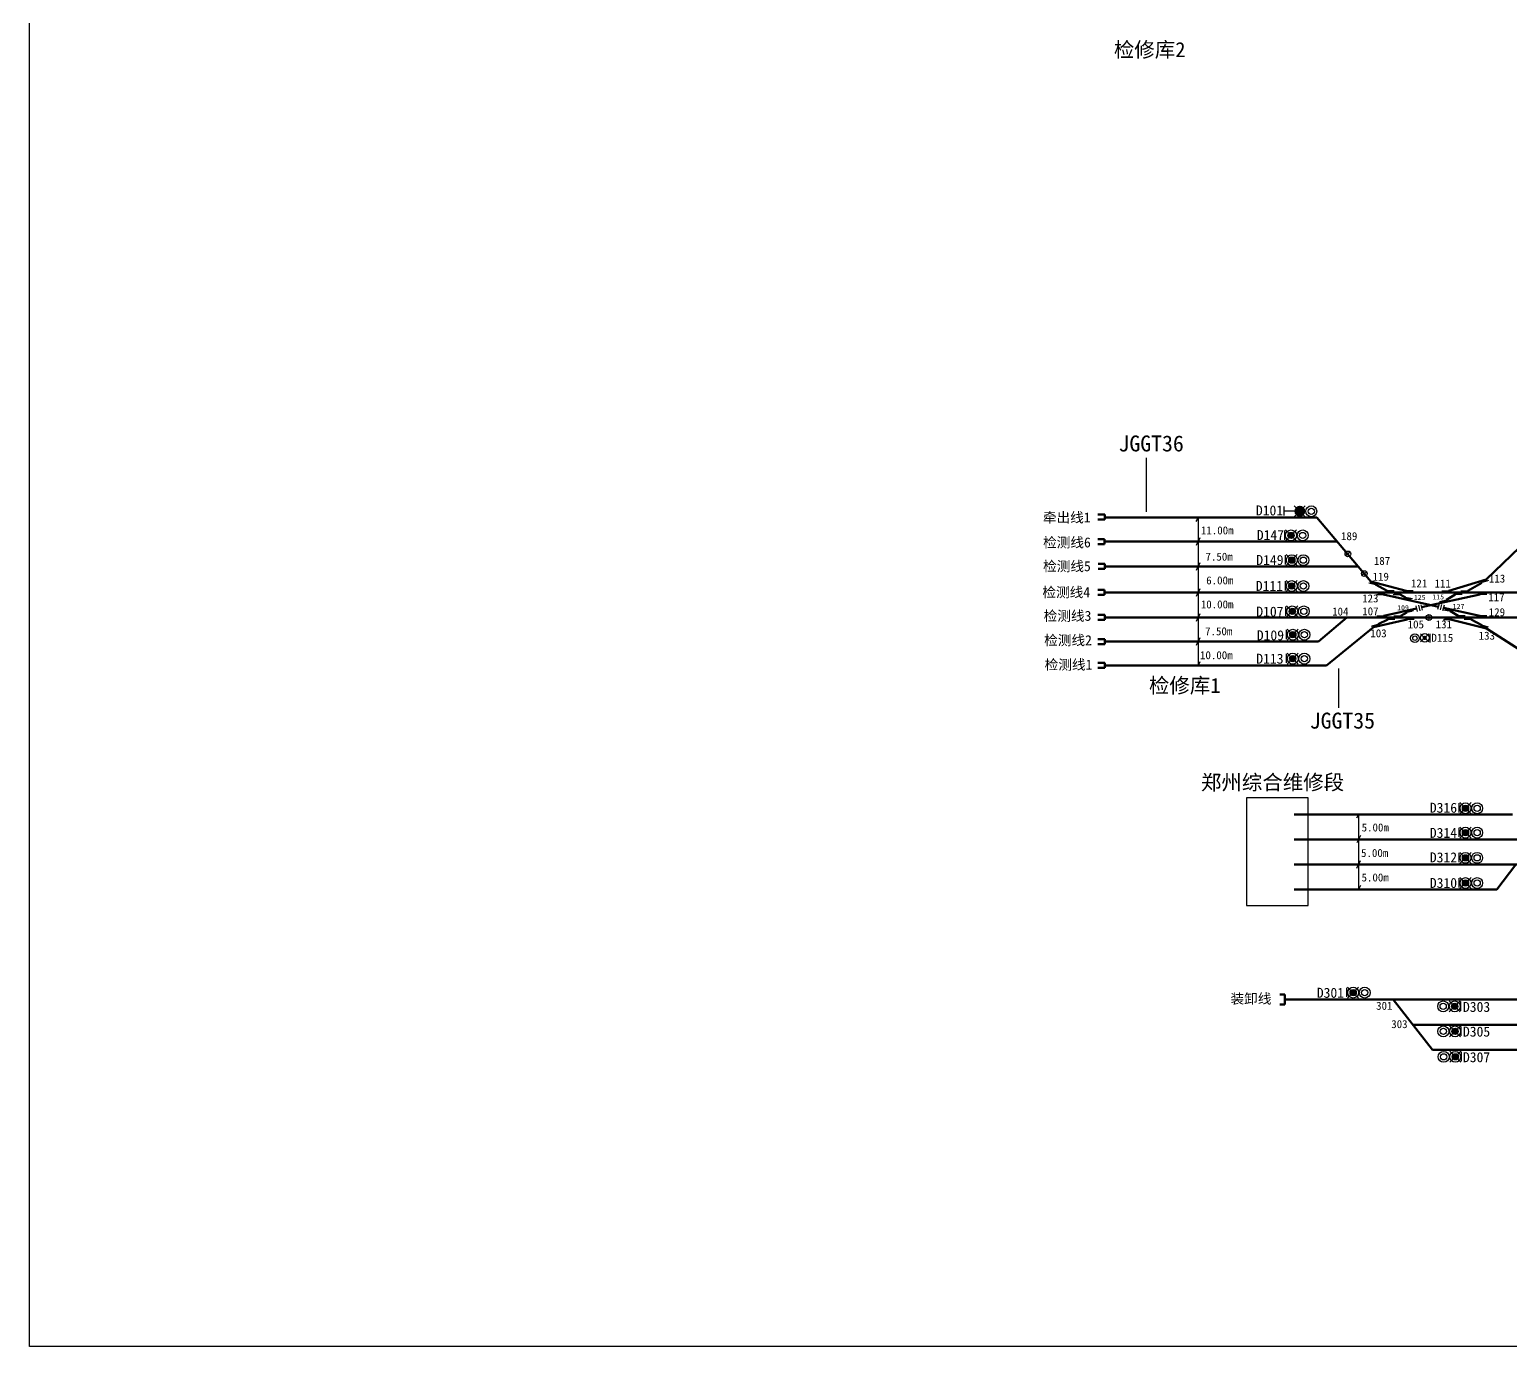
# Model space of a CAD drawing. Header units: millimetres. Extents: x -17381 to -15684, y 1883 to 2345.
# Drawn here: x -17380.6 to -17232.5, y 1883.2 to 2014.8 of the extents above; entities that cross this region are included whole.
import ezdxf

# ---------------------------------------------------------------- set-up
doc = ezdxf.new("R2010")
doc.units = ezdxf.units.MM
for name, color, linetype in [('1', 1, 'Continuous'), ('信号机', 7, 'Continuous'), ('动车所线路', 7, 'Continuous'), ('标注', 7, 'Continuous'), ('站台', 7, 'Continuous')]:
    doc.layers.add(name, color=color, linetype=linetype)
doc.styles.add('宋体', font='')
doc.styles.get('宋体').set_extended_font_data('SimSun')

# ---------------------------------------------------------------- blocks, each defined once
blk = doc.blocks.new('DC')
at = {"layer": '1', "color": 1}
for p, q in [((-1, 1), (-1, 0)), ((-1, 1), (2, 1)), ((-1, 0.87), (2, 0.87)), ((-1, 0.75), (2, 0.75)), ((-1, 0.62), (2, 0.62)), ((-1, 0.5), (2, 0.5)), ((-1, 0.37), (2, 0.37)), ((-1, 0.25), (2, 0.25)), ((-1, 0.12), (2, 0.12)), ((-1, 0), (2, 0)), ((2, 0), (2, 1))]:
    blk.add_line(p, q, dxfattribs=at)
blk = doc.blocks.new('DC3')
at = {"layer": '1'}
blk.add_line((-1.4, 0.7), (1.4, 0.7), dxfattribs=at)
at = {"layer": '1', "xscale": 0.7, "yscale": 0.7, "zscale": 0.7}
blk.add_blockref('DC', (0, 0), dxfattribs=at)
blk = doc.blocks.new('qxjyj')
at = {"layer": '1', "color": 1}
blk.add_line((0, 1.6), (0, -1.6), dxfattribs=at)
blk.add_circle((-0.01, 0), 1.6, dxfattribs=at)

msp = doc.modelspace()

# ---------------------------------------------------------------- hatches: boundary and pattern name
at = {"lineweight": -3}
msp.add_hatch(color=1, dxfattribs=at).paths.add_polyline_path([(-17253.05, 1966.66, 1), (-17254.15, 1966.66, 1)])
h = msp.add_hatch(color=5, dxfattribs=at)
h.paths.add_polyline_path([(-17254.25, 1964.46), (-17254.48, 1964.24), (-17254.7, 1964.46, -0.414214)])
h.paths.add_polyline_path([(-17254.48, 1964.24), (-17254.25, 1964.46, -0.198912), (-17254.16, 1964.24, -0.198912), (-17254.25, 1964.02)])
h.paths.add_polyline_path([(-17254.48, 1964.24), (-17254.25, 1964.02, -0.414214), (-17254.7, 1964.02)])
h.paths.add_polyline_path([(-17254.7, 1964.46), (-17254.48, 1964.24), (-17254.7, 1964.02, -0.198912), (-17254.79, 1964.24, -0.198912)])
h = msp.add_hatch(color=5, dxfattribs=at)
h.paths.add_polyline_path([(-17254.18, 1961.99), (-17254.4, 1961.77), (-17254.62, 1961.99, -0.414214)])
h.paths.add_polyline_path([(-17254.4, 1961.77), (-17254.18, 1961.99, -0.198912), (-17254.09, 1961.77, -0.198912), (-17254.18, 1961.55)])
h.paths.add_polyline_path([(-17254.4, 1961.77), (-17254.18, 1961.55, -0.414214), (-17254.62, 1961.55)])
h.paths.add_polyline_path([(-17254.62, 1961.99), (-17254.4, 1961.77), (-17254.62, 1961.55, -0.198912), (-17254.71, 1961.77, -0.198912)])
h = msp.add_hatch(color=5, dxfattribs=at)
h.paths.add_polyline_path([(-17254.19, 1959.4), (-17254.41, 1959.18), (-17254.63, 1959.4, -0.414214)])
h.paths.add_polyline_path([(-17254.41, 1959.18), (-17254.19, 1959.4, -0.198912), (-17254.09, 1959.18, -0.198912), (-17254.19, 1958.96)])
h.paths.add_polyline_path([(-17254.41, 1959.18), (-17254.19, 1958.96, -0.414214), (-17254.63, 1958.96)])
h.paths.add_polyline_path([(-17254.63, 1959.4), (-17254.41, 1959.18), (-17254.63, 1958.96, -0.198912), (-17254.72, 1959.18, -0.198912)])
h = msp.add_hatch(color=5, dxfattribs=at)
h.paths.add_polyline_path([(-17254.14, 1956.87), (-17254.36, 1956.65), (-17254.58, 1956.87, -0.414214)])
h.paths.add_polyline_path([(-17254.36, 1956.65), (-17254.14, 1956.87, -0.198912), (-17254.05, 1956.65, -0.198912), (-17254.14, 1956.43)])
h.paths.add_polyline_path([(-17254.36, 1956.65), (-17254.14, 1956.43, -0.414214), (-17254.58, 1956.43)])
h.paths.add_polyline_path([(-17254.58, 1956.87), (-17254.36, 1956.65), (-17254.58, 1956.43, -0.198912), (-17254.68, 1956.65, -0.198912)])
h = msp.add_hatch(color=5, dxfattribs=at)
h.paths.add_polyline_path([(-17254.08, 1954.53), (-17254.3, 1954.31), (-17254.52, 1954.53, -0.414214)])
h.paths.add_polyline_path([(-17254.3, 1954.31), (-17254.08, 1954.53, -0.198912), (-17253.98, 1954.31, -0.198912), (-17254.08, 1954.09)])
h.paths.add_polyline_path([(-17254.3, 1954.31), (-17254.08, 1954.09, -0.414214), (-17254.52, 1954.09)])
h.paths.add_polyline_path([(-17254.52, 1954.53), (-17254.3, 1954.31), (-17254.52, 1954.09, -0.198912), (-17254.61, 1954.31, -0.198912)])
h = msp.add_hatch(color=5, dxfattribs=at)
h.paths.add_polyline_path([(-17254.09, 1952.14), (-17254.31, 1951.92), (-17254.53, 1952.14, -0.414214)])
h.paths.add_polyline_path([(-17254.31, 1951.92), (-17254.09, 1952.14, -0.198912), (-17254, 1951.92, -0.198912), (-17254.09, 1951.7)])
h.paths.add_polyline_path([(-17254.31, 1951.92), (-17254.09, 1951.7, -0.414214), (-17254.53, 1951.7)])
h.paths.add_polyline_path([(-17254.53, 1952.14), (-17254.31, 1951.92), (-17254.53, 1951.7, -0.198912), (-17254.62, 1951.92, -0.198912)])
h = msp.add_hatch(color=5, dxfattribs=at)
h.paths.add_polyline_path([(-17236.81, 1937.2), (-17237.04, 1936.97), (-17237.26, 1937.2, -0.414214)])
h.paths.add_polyline_path([(-17237.04, 1936.97), (-17236.81, 1937.2, -0.198912), (-17236.72, 1936.97, -0.198912), (-17236.81, 1936.75)])
h.paths.add_polyline_path([(-17237.04, 1936.97), (-17236.81, 1936.75, -0.414214), (-17237.26, 1936.75)])
h.paths.add_polyline_path([(-17237.26, 1937.2), (-17237.04, 1936.97), (-17237.26, 1936.75, -0.198912), (-17237.35, 1936.97, -0.198912)])
h = msp.add_hatch(color=5, dxfattribs=at)
h.paths.add_polyline_path([(-17236.81, 1934.75), (-17237.04, 1934.53), (-17237.26, 1934.75, -0.414214)])
h.paths.add_polyline_path([(-17237.04, 1934.53), (-17236.81, 1934.75, -0.198912), (-17236.72, 1934.53, -0.198912), (-17236.81, 1934.31)])
h.paths.add_polyline_path([(-17237.04, 1934.53), (-17236.81, 1934.31, -0.414214), (-17237.26, 1934.31)])
h.paths.add_polyline_path([(-17237.26, 1934.75), (-17237.04, 1934.53), (-17237.26, 1934.31, -0.198912), (-17237.35, 1934.53, -0.198912)])
h = msp.add_hatch(color=5, dxfattribs=at)
h.paths.add_polyline_path([(-17236.81, 1932.23), (-17237.04, 1932.01), (-17237.26, 1932.23, -0.414214)])
h.paths.add_polyline_path([(-17237.04, 1932.01), (-17236.81, 1932.23, -0.198912), (-17236.72, 1932.01, -0.198912), (-17236.81, 1931.79)])
h.paths.add_polyline_path([(-17237.04, 1932.01), (-17236.81, 1931.79, -0.414214), (-17237.26, 1931.79)])
h.paths.add_polyline_path([(-17237.26, 1932.23), (-17237.04, 1932.01), (-17237.26, 1931.79, -0.198912), (-17237.35, 1932.01, -0.198912)])
h = msp.add_hatch(color=5, dxfattribs=at)
h.paths.add_polyline_path([(-17236.81, 1929.71), (-17237.04, 1929.49), (-17237.26, 1929.71, -0.414214)])
h.paths.add_polyline_path([(-17237.04, 1929.49), (-17236.81, 1929.71, -0.198912), (-17236.72, 1929.49, -0.198912), (-17236.81, 1929.27)])
h.paths.add_polyline_path([(-17237.04, 1929.49), (-17236.81, 1929.27, -0.414214), (-17237.26, 1929.27)])
h.paths.add_polyline_path([(-17237.26, 1929.71), (-17237.04, 1929.49), (-17237.26, 1929.27, -0.198912), (-17237.35, 1929.49, -0.198912)])
h = msp.add_hatch(color=5, dxfattribs=at)
h.paths.add_polyline_path([(-17248.05, 1918.76), (-17248.27, 1918.54), (-17248.49, 1918.76, -0.414214)])
h.paths.add_polyline_path([(-17248.27, 1918.54), (-17248.05, 1918.76, -0.198912), (-17247.96, 1918.54, -0.198912), (-17248.05, 1918.32)])
h.paths.add_polyline_path([(-17248.27, 1918.54), (-17248.05, 1918.32, -0.414214), (-17248.49, 1918.32)])
h.paths.add_polyline_path([(-17248.49, 1918.76), (-17248.27, 1918.54), (-17248.49, 1918.32, -0.198912), (-17248.59, 1918.54, -0.198912)])
h = msp.add_hatch(color=5, dxfattribs=at)
h.paths.add_polyline_path([(-17238.33, 1917.38), (-17238.11, 1917.16), (-17237.89, 1917.38, 0.414214)])
h.paths.add_polyline_path([(-17238.11, 1917.16), (-17238.33, 1917.38, 0.198912), (-17238.42, 1917.16, 0.198912), (-17238.33, 1916.94)])
h.paths.add_polyline_path([(-17238.11, 1917.16), (-17238.33, 1916.94, 0.414214), (-17237.89, 1916.94)])
h.paths.add_polyline_path([(-17237.89, 1917.38), (-17238.11, 1917.16), (-17237.89, 1916.94, 0.198912), (-17237.8, 1917.16, 0.198912)])
h = msp.add_hatch(color=5, dxfattribs=at)
h.paths.add_polyline_path([(-17238.31, 1914.88), (-17238.08, 1914.66), (-17237.86, 1914.88, 0.414214)])
h.paths.add_polyline_path([(-17238.08, 1914.66), (-17238.31, 1914.88, 0.198912), (-17238.4, 1914.66, 0.198912), (-17238.31, 1914.44)])
h.paths.add_polyline_path([(-17238.08, 1914.66), (-17238.31, 1914.44, 0.414214), (-17237.86, 1914.44)])
h.paths.add_polyline_path([(-17237.86, 1914.88), (-17238.08, 1914.66), (-17237.86, 1914.44, 0.198912), (-17237.77, 1914.66, 0.198912)])
h = msp.add_hatch(color=5, dxfattribs=at)
h.paths.add_polyline_path([(-17238.28, 1912.34), (-17238.06, 1912.12), (-17237.84, 1912.34, 0.414214)])
h.paths.add_polyline_path([(-17238.06, 1912.12), (-17238.28, 1912.34, 0.198912), (-17238.37, 1912.12, 0.198912), (-17238.28, 1911.9)])
h.paths.add_polyline_path([(-17238.06, 1912.12), (-17238.28, 1911.9, 0.414214), (-17237.84, 1911.9)])
h.paths.add_polyline_path([(-17237.84, 1912.34), (-17238.06, 1912.12), (-17237.84, 1911.9, 0.198912), (-17237.75, 1912.12, 0.198912)])
at = {"layer": '信号机'}
h = msp.add_hatch(color=5, dxfattribs=at)
edge = h.paths.add_edge_path()
edge.add_ellipse((-17241.11, 1954), major_axis=(0, 0.217), ratio=0.993045, start_angle=0, end_angle=360, ccw=False)

# ---------------------------------------------------------------- linework, layer by layer
at = {"color": 124, "lineweight": -3}
for p, q in [((-17268.95, 1972), (-17268.95, 1966.61)), ((-17253.62, 1966.66), (-17253.62, 1966.66)), ((-17253.62, 1966.66), (-17253.62, 1966.66)), ((-17254.48, 1964.24), (-17254.48, 1964.24)), ((-17254.48, 1964.24), (-17254.48, 1964.24)), ((-17254.4, 1961.77), (-17254.4, 1961.77)), ((-17254.4, 1961.77), (-17254.4, 1961.77)), ((-17254.41, 1959.18), (-17254.41, 1959.18)), ((-17254.41, 1959.18), (-17254.41, 1959.18)), ((-17254.36, 1956.65), (-17254.36, 1956.65)), ((-17254.36, 1956.65), (-17254.36, 1956.65)), ((-17254.3, 1954.31), (-17254.3, 1954.31)), ((-17254.3, 1954.31), (-17254.3, 1954.31)), ((-17254.31, 1951.92), (-17254.31, 1951.92)), ((-17254.31, 1951.92), (-17254.31, 1951.92)), ((-17237.04, 1936.97), (-17237.04, 1936.97)), ((-17237.04, 1936.97), (-17237.04, 1936.97)), ((-17237.04, 1934.53), (-17237.04, 1934.53)), ((-17237.04, 1934.53), (-17237.04, 1934.53)), ((-17237.04, 1932.01), (-17237.04, 1932.01)), ((-17237.04, 1932.01), (-17237.04, 1932.01)), ((-17237.04, 1929.49), (-17237.04, 1929.49)), ((-17237.04, 1929.49), (-17237.04, 1929.49)), ((-17248.27, 1918.54), (-17248.27, 1918.54)), ((-17248.27, 1918.54), (-17248.27, 1918.54)), ((-17238.11, 1917.16), (-17238.11, 1917.16)), ((-17238.11, 1917.16), (-17238.11, 1917.16)), ((-17238.08, 1914.66), (-17238.08, 1914.66)), ((-17238.08, 1914.66), (-17238.08, 1914.66)), ((-17238.06, 1912.12), (-17238.06, 1912.12)), ((-17238.06, 1912.12), (-17238.06, 1912.12))]:
    msp.add_line(p, q, dxfattribs=at)
at = {"color": 124, "lineweight": 60}
for p, q in [((-17273.11, 1966.34), (-17273.79, 1966.34)), ((-17273.11, 1965.83), (-17273.11, 1966.34)), ((-17273.11, 1965.83), (-17273.79, 1965.83)), ((-17251.9, 1966.05), (-17273.11, 1966.05)), ((-17234.96, 1959.84), (-17228.72, 1965.86)), ((-17273.12, 1963.87), (-17273.8, 1963.87)), ((-17273.12, 1963.36), (-17273.8, 1963.36)), ((-17273.12, 1963.36), (-17273.12, 1963.87)), ((-17249.86, 1963.62), (-17273.12, 1963.62)), ((-17273.09, 1961.41), (-17273.77, 1961.41)), ((-17273.09, 1960.9), (-17273.77, 1960.9)), ((-17273.09, 1960.9), (-17273.09, 1961.41)), ((-17273.09, 1961.12), (-17247.75, 1961.12)), ((-17273.12, 1958.82), (-17273.8, 1958.82)), ((-17273.12, 1958.32), (-17273.12, 1958.82)), ((-17246.5, 1959.64), (-17242.96, 1958.71)), ((-17244.87, 1958.7), (-17246.03, 1959.33)), ((-17238.7, 1958.71), (-17234.96, 1959.84)), ((-17236.8, 1958.7), (-17235.42, 1959.52)), ((-17273.12, 1958.32), (-17273.8, 1958.32)), ((-17273.12, 1958.53), (-17213.13, 1958.53)), ((-17245.22, 1958.34), (-17239.75, 1957.12)), ((-17243.57, 1958.35), (-17243.03, 1958.04)), ((-17235.59, 1958.35), (-17241.43, 1957.06)), ((-17238.94, 1957.8), (-17238.07, 1958.34))]:
    msp.add_line(p, q, dxfattribs=at)
at = {"lineweight": -3}
for p, q in [((-17255.17, 1966.22), (-17255.17, 1967.15)), ((-17254.16, 1966.67), (-17255.17, 1966.67)), ((-17253.07, 1966.1), (-17254.17, 1967.21)), ((-17254.17, 1966.1), (-17253.07, 1967.21)), ((-17263.77, 1966.05), (-17263.77, 1951.23)), ((-17255.1, 1963.8), (-17255.1, 1964.73)), ((-17253.92, 1963.69), (-17255.03, 1964.79)), ((-17253.92, 1964.79), (-17255.03, 1963.69)), ((-17255.02, 1961.33), (-17255.02, 1962.26)), ((-17253.85, 1961.22), (-17254.95, 1962.32)), ((-17253.85, 1962.32), (-17254.95, 1961.22)), ((-17255.03, 1958.75), (-17255.03, 1959.67)), ((-17253.85, 1958.63), (-17254.96, 1959.73)), ((-17253.85, 1959.73), (-17254.96, 1958.63)), ((-17253.81, 1956.1), (-17254.92, 1957.2)), ((-17253.81, 1957.2), (-17254.92, 1956.1)), ((-17254.99, 1956.22), (-17254.99, 1957.14)), ((-17254.92, 1953.87), (-17254.92, 1954.8)), ((-17253.75, 1953.76), (-17254.85, 1954.86)), ((-17253.75, 1954.86), (-17254.85, 1953.76)), ((-17254.93, 1951.49), (-17254.93, 1952.41)), ((-17253.76, 1951.37), (-17254.86, 1952.47)), ((-17253.76, 1952.47), (-17254.86, 1951.37)), ((-17252.78, 1938), (-17258.94, 1938)), ((-17258.94, 1938), (-17258.94, 1927.24)), ((-17252.78, 1927.24), (-17252.78, 1938)), ((-17237.66, 1936.54), (-17237.66, 1937.47)), ((-17236.48, 1936.42), (-17237.59, 1937.53)), ((-17236.48, 1937.53), (-17237.59, 1936.42)), ((-17247.74, 1936.36), (-17247.74, 1928.86)), ((-17237.66, 1934.1), (-17237.66, 1935.02)), ((-17236.48, 1933.98), (-17237.59, 1935.08)), ((-17236.48, 1935.08), (-17237.59, 1933.98)), ((-17237.66, 1931.57), (-17237.66, 1932.5)), ((-17236.48, 1931.46), (-17237.59, 1932.56)), ((-17236.48, 1932.56), (-17237.59, 1931.46)), ((-17237.66, 1929.05), (-17237.66, 1929.98)), ((-17236.48, 1928.94), (-17237.59, 1930.04)), ((-17236.48, 1930.04), (-17237.59, 1928.94)), ((-17258.94, 1927.24), (-17252.78, 1927.24)), ((-17248.9, 1918.11), (-17248.9, 1919.03)), ((-17247.72, 1917.99), (-17248.83, 1919.09)), ((-17247.72, 1919.09), (-17248.83, 1917.99)), ((-17238.66, 1916.61), (-17237.56, 1917.72)), ((-17238.66, 1917.72), (-17237.56, 1916.61)), ((-17237.49, 1916.73), (-17237.49, 1917.65)), ((-17238.64, 1914.11), (-17237.53, 1915.21)), ((-17238.64, 1915.21), (-17237.53, 1914.11)), ((-17237.46, 1914.22), (-17237.46, 1915.15)), ((-17238.61, 1911.57), (-17237.51, 1912.67)), ((-17238.61, 1912.67), (-17237.51, 1911.57)), ((-17237.44, 1911.69), (-17237.44, 1912.61))]:
    msp.add_line(p, q, dxfattribs=at)
at = {"color": 0}
for p, q in [((-17263.77, 1966.05), (-17263.99, 1965.65)), ((-17263.59, 1963.99), (-17263.95, 1963.24)), ((-17263.6, 1961.49), (-17263.96, 1960.75)), ((-17263.59, 1958.9), (-17263.96, 1958.15)), ((-17263.59, 1956.39), (-17263.96, 1955.64)), ((-17263.59, 1953.99), (-17263.95, 1953.25)), ((-17263.6, 1951.6), (-17263.77, 1951.23)), ((-17247.74, 1936.36), (-17247.92, 1935.97)), ((-17247.55, 1934.26), (-17247.91, 1933.51)), ((-17247.57, 1931.7), (-17247.94, 1930.96)), ((-17247.55, 1929.25), (-17247.74, 1928.86))]:
    msp.add_line(p, q, dxfattribs=at)
at = {"color": 5, "lineweight": -3}
for p, q in [((-17253.92, 1964.79), (-17255.03, 1963.69)), ((-17253.92, 1963.69), (-17255.03, 1964.79)), ((-17253.85, 1962.32), (-17254.95, 1961.22)), ((-17253.85, 1961.22), (-17254.95, 1962.32)), ((-17253.85, 1959.73), (-17254.96, 1958.63)), ((-17253.85, 1958.63), (-17254.96, 1959.73)), ((-17253.81, 1957.2), (-17254.92, 1956.1)), ((-17253.81, 1956.1), (-17254.92, 1957.2)), ((-17253.75, 1954.86), (-17254.85, 1953.76)), ((-17253.75, 1953.76), (-17254.85, 1954.86)), ((-17253.76, 1952.47), (-17254.86, 1951.37)), ((-17253.76, 1951.37), (-17254.86, 1952.47)), ((-17236.48, 1937.53), (-17237.59, 1936.42)), ((-17236.48, 1936.42), (-17237.59, 1937.53)), ((-17236.48, 1935.08), (-17237.59, 1933.98)), ((-17236.48, 1933.98), (-17237.59, 1935.08)), ((-17236.48, 1932.56), (-17237.59, 1931.46)), ((-17236.48, 1931.46), (-17237.59, 1932.56)), ((-17236.48, 1930.04), (-17237.59, 1928.94)), ((-17236.48, 1928.94), (-17237.59, 1930.04)), ((-17247.72, 1919.09), (-17248.83, 1917.99)), ((-17247.72, 1917.99), (-17248.83, 1919.09)), ((-17238.66, 1917.72), (-17237.56, 1916.61)), ((-17238.66, 1916.61), (-17237.56, 1917.72)), ((-17238.64, 1915.21), (-17237.53, 1914.11)), ((-17238.64, 1914.11), (-17237.53, 1915.21)), ((-17238.61, 1912.67), (-17237.51, 1911.57)), ((-17238.61, 1911.57), (-17237.51, 1912.67))]:
    msp.add_line(p, q, dxfattribs=at)
at = {"color": 7, "linetype": 'Continuous'}
for p, q in [((-17241.99, 1957.21), (-17241.87, 1956.65)), ((-17241.74, 1957.27), (-17241.61, 1956.7)), ((-17241.49, 1957.32), (-17241.36, 1956.76)), ((-17239.68, 1957.41), (-17239.82, 1956.85)), ((-17239.43, 1957.34), (-17239.57, 1956.79)), ((-17239.18, 1957.28), (-17239.32, 1956.72))]:
    msp.add_line(p, q, dxfattribs=at)
at = {"color": 6, "lineweight": 60}
for p, q in [((-17273.1, 1956.29), (-17273.78, 1956.29)), ((-17273.1, 1955.79), (-17273.78, 1955.79)), ((-17273.1, 1955.79), (-17273.1, 1956.29)), ((-17210.5, 1956.03), (-17273.1, 1956.03)), ((-17244.81, 1955.84), (-17245.76, 1955.36)), ((-17241.93, 1956.94), (-17245.21, 1956.21)), ((-17243.5, 1956.21), (-17242.9, 1956.53)), ((-17239.25, 1957.01), (-17235.59, 1956.2)), ((-17238.53, 1955.85), (-17234.95, 1954.95)), ((-17238.52, 1956.66), (-17237.76, 1956.21)), ((-17236.46, 1955.85), (-17235.4, 1955.27)), ((-17246.22, 1955.06), (-17250.93, 1951.23)), ((-17234.95, 1954.95), (-17223.35, 1947.52)), ((-17273.1, 1953.87), (-17273.78, 1953.87)), ((-17273.1, 1953.36), (-17273.78, 1953.36)), ((-17273.1, 1953.36), (-17273.1, 1953.87)), ((-17251.74, 1953.64), (-17273.1, 1953.64)), ((-17273.1, 1951.5), (-17273.78, 1951.5)), ((-17273.1, 1951), (-17273.1, 1951.5)), ((-17273.1, 1951), (-17273.78, 1951)), ((-17250.93, 1951.23), (-17273.1, 1951.23))]:
    msp.add_line(p, q, dxfattribs=at)
at = {"color": 6, "lineweight": -3}
msp.add_line((-17249.72, 1950.94), (-17249.72, 1947.02), dxfattribs=at)
at = {"lineweight": 60}
for p, q in [((-17232.35, 1936.36), (-17254.16, 1936.36)), ((-17217.83, 1931.36), (-17254.17, 1931.36)), ((-17233.9, 1928.86), (-17254.16, 1928.86)), ((-17255.11, 1918.34), (-17255.61, 1918.34)), ((-17255.11, 1917.34), (-17255.61, 1917.34)), ((-17255.11, 1918.34), (-17255.11, 1917.34)), ((-17213.93, 1917.84), (-17255.11, 1917.84)), ((-17218.29, 1912.82), (-17240.34, 1912.82))]:
    msp.add_line(p, q, dxfattribs=at)
at = {"color": 0, "lineweight": 60}
for p, q in [((-17254.16, 1933.86), (-17230.03, 1933.86)), ((-17242.31, 1915.31), (-17213.2, 1915.31))]:
    msp.add_line(p, q, dxfattribs=at)
at = {"color": 0}
msp.add_lwpolyline([(-17380.59, 2345.03), (-15683.64, 2345.03), (-15683.64, 1883.17), (-17380.59, 1883.17)], close=True, dxfattribs=at)
at = {"lineweight": -3}
for centre, radius in [((-17252.46, 1966.66), 0.546), ((-17252.46, 1966.66), 0.312), ((-17253.31, 1964.24), 0.546), ((-17253.31, 1964.24), 0.312), ((-17253.24, 1961.77), 0.546), ((-17253.24, 1961.77), 0.312), ((-17253.24, 1959.18), 0.546), ((-17253.24, 1959.18), 0.312), ((-17253.2, 1956.65), 0.546), ((-17253.2, 1956.65), 0.312), ((-17253.14, 1954.31), 0.546), ((-17253.14, 1954.31), 0.312), ((-17253.15, 1951.92), 0.546), ((-17253.15, 1951.92), 0.312), ((-17235.87, 1936.97), 0.546), ((-17235.87, 1936.97), 0.312), ((-17235.87, 1934.53), 0.546), ((-17235.87, 1934.53), 0.312), ((-17235.87, 1932.01), 0.546), ((-17235.87, 1932.01), 0.312), ((-17235.87, 1929.49), 0.546), ((-17235.87, 1929.49), 0.312), ((-17247.11, 1918.54), 0.546), ((-17247.11, 1918.54), 0.312), ((-17239.27, 1917.16), 0.546), ((-17239.27, 1917.16), 0.312), ((-17239.25, 1914.66), 0.546), ((-17239.25, 1914.66), 0.312), ((-17239.22, 1912.12), 0.546), ((-17239.22, 1912.12), 0.312)]:
    msp.add_circle(centre, radius, dxfattribs=at)
at = {"color": 5, "lineweight": -3}
for centre, radius in [((-17254.48, 1964.24), 0.546), ((-17254.48, 1964.24), 0.312), ((-17254.4, 1961.77), 0.546), ((-17254.4, 1961.77), 0.312), ((-17254.41, 1959.18), 0.546), ((-17254.41, 1959.18), 0.312), ((-17254.36, 1956.65), 0.546), ((-17254.36, 1956.65), 0.312), ((-17254.3, 1954.31), 0.546), ((-17254.3, 1954.31), 0.312), ((-17254.31, 1951.92), 0.546), ((-17254.31, 1951.92), 0.312), ((-17237.04, 1936.97), 0.546), ((-17237.04, 1936.97), 0.312), ((-17237.04, 1934.53), 0.546), ((-17237.04, 1934.53), 0.312), ((-17237.04, 1932.01), 0.546), ((-17237.04, 1932.01), 0.312), ((-17237.04, 1929.49), 0.546), ((-17237.04, 1929.49), 0.312), ((-17248.27, 1918.54), 0.546), ((-17248.27, 1918.54), 0.312), ((-17238.11, 1917.16), 0.546), ((-17238.11, 1917.16), 0.312), ((-17238.08, 1914.66), 0.546), ((-17238.08, 1914.66), 0.312), ((-17238.06, 1912.12), 0.546), ((-17238.06, 1912.12), 0.312)]:
    msp.add_circle(centre, radius, dxfattribs=at)
at = {"layer": '信号机', "color": 5, "linetype": 'Continuous'}
for p, q in [((-17240.7, 1954.41), (-17241.52, 1953.59)), ((-17241.52, 1954.41), (-17240.7, 1953.59))]:
    msp.add_line(p, q, dxfattribs=at)
at = {"layer": '信号机', "color": 7, "linetype": 'Continuous'}
msp.add_line((-17240.59, 1954.41), (-17240.59, 1953.54), dxfattribs=at)
for major_axis in [(0.001, -0.437), (0, -0.219)]:
    msp.add_ellipse((-17242.09, 1953.97), major_axis=major_axis, ratio=0.993045, dxfattribs=at)
at = {"layer": '信号机', "color": 5, "linetype": 'Continuous'}
msp.add_ellipse((-17241.11, 1954), major_axis=(-0.001, 0.434), ratio=0.993045, dxfattribs=at)
at = {"layer": '动车所线路', "color": 6, "linetype": 'Continuous', "lineweight": 60}
msp.add_line((-17246.22, 1955.06), (-17242.88, 1955.84), dxfattribs=at)
at = {"layer": '站台', "color": 124, "lineweight": 60}
msp.add_line((-17251.9, 1966.05), (-17246.49, 1959.63), dxfattribs=at)
at = {"layer": '站台', "color": 6, "lineweight": 60}
msp.add_line((-17251.74, 1953.64), (-17248.89, 1956.03), dxfattribs=at)
at = {"layer": '站台', "color": 0, "lineweight": 60}
for p, q in [((-17233.9, 1928.86), (-17232.02, 1931.35)), ((-17240.34, 1912.82), (-17244.28, 1917.85))]:
    msp.add_line(p, q, dxfattribs=at)

# ---------------------------------------------------------------- block references
at = {"color": 0}
for name, p, xscale, yscale, zscale, rotation in [('qxjyj', (-17248.79, 1962.39), 0.1799999999990267, 0.1799999999990267, 0.1799999999990267, 305.0701446478159), ('qxjyj', (-17247.15, 1960.42), 0.1799999999989337, 0.1800000000001774, 0.18, 305.0701446478367), ('DC3', (-17246.32, 1959.59), -0.2499999999996085, 0.2499999999998455, 0.25, 165.4104132700282), ('DC3', (-17235.13, 1959.79), 0.2500000000014009, 0.2499999999996053, 0.25, 196.9234002365781), ('DC3', (-17245.57, 1958.51), -0.25, 0.25, 0.25, 180), ('DC3', (-17243.92, 1958.52), -0.25, 0.25, 0.25, 180), ('DC3', (-17242.72, 1957.8), -0.2499999999987936, 0.2500000000002274, 0.25, 347.4362431044316), ('DC3', (-17239.24, 1957.55), 0.2499999999989679, 0.2499999999989679, 0.25, 12.874557629945), ('DC3', (-17237.72, 1958.51), 0.25, 0.25, 0.25, 180), ('DC3', (-17235.24, 1958.52), 0.25, 0.25, 0.25, 180), ('DC3', (-17244.46, 1956.01), 0.25, 0.25, 0.25, 180), ('DC3', (-17242.6, 1956.78), 0.2500000000006777, 0.2500000000006777, 0.2500000000006777, 193.2262781936023), ('DC3', (-17242.53, 1956.02), 0.25, 0.25, 0.25, 180), ('qxjyj', (-17240.69, 1956.04), 0.1799999999996984, 0.1799999999996984, 0.1799999999996984, 0.07014464790900053), ('DC3', (-17238.88, 1956.02), -0.25, 0.25, 0.25, 180), ('DC3', (-17238.82, 1956.91), -0.2499999999988664, 0.2500000000002274, 0.25, 167.5992286286916), ('DC3', (-17236.81, 1956.03), -0.25, 0.25, 0.25, 180), ('DC3', (-17246.05, 1955.1), 0.2499999999992663, 0.2499999999992663, 0.2499999999992663, 14.98824543763772), ('DC3', (-17235.12, 1955), -0.2500000000009464, 0.2500000000002274, 0.25, 342.5223688202917)]:
    msp.add_blockref(name, p, dxfattribs=dict(at, xscale=xscale, yscale=yscale, zscale=zscale, rotation=rotation))
at = {"color": 0, "yscale": 0.25, "zscale": 0.25}
for p, xscale in [((-17244.52, 1958.53), -0.25), ((-17242.61, 1958.53), -0.25), ((-17239.05, 1958.53), 0.25), ((-17237.15, 1958.53), 0.25), ((-17245.56, 1956.04), 0.25), ((-17243.85, 1956.03), 0.25), ((-17237.41, 1956.04), -0.25), ((-17235.24, 1956.03), -0.25)]:
    msp.add_blockref('DC3', p, dxfattribs=dict(at, xscale=xscale))

# ---------------------------------------------------------------- texts
at = {"color": 124, "lineweight": -3, "style": '宋体'}
for s, insert, char_height, width, attachment_point in [('JGGT36', (-17271.73, 1974.24), 1.6, 6.9075, 1), ('{\\C256;D101}', (-17255.27, 1967.24), 1, 1.4922, 3), ('{\\C256;D147}', (-17255.18, 1964.78), 1, 1.4922, 3), ('{\\C256;189}', (-17249.48, 1964.57), 0.8, 1.3192, 1), ('{\\C256;D149}', (-17255.23, 1962.29), 1, 1.4922, 3), ('{\\C256;187}', (-17246.2, 1962.1), 0.8, 1.3192, 1), ('{\\C256;119}', (-17246.33, 1960.52), 0.8, 1.3192, 1), ('{\\C256;113}', (-17234.7, 1960.33), 0.8, 1.3192, 1), ('{\\C256;D111}', (-17255.28, 1959.7), 1, 1.4922, 3), ('{\\C256;121}', (-17242.49, 1959.85), 0.8, 1.3192, 1), ('{\\C256;111}', (-17240.13, 1959.83), 0.8, 1.3192, 1), ('{\\C256;123}', (-17247.37, 1958.35), 0.8, 1.3192, 1), ('{\\C256;109}', (-17243.87, 1957.26), 0.5, 1.3192, 1), ('{\\C256;115}', (-17240.35, 1958.35), 0.5, 1.3192, 1), ('{\\C256;127}', (-17238.32, 1957.39), 0.5, 1.3192, 1), ('{\\C256;117}', (-17234.76, 1958.46), 0.8, 1.3192, 1), ('{\\C256;D107}', (-17255.23, 1957.13), 1, 1.4922, 3), ('{\\C256;104}', (-17250.37, 1957.03), 0.8, 1.3192, 1), ('{\\C256;107}', (-17247.36, 1957.06), 0.8, 1.3192, 1), ('{\\C256;105}', (-17242.82, 1955.75), 0.8, 1.3192, 1), ('{\\C256;131}', (-17240.02, 1955.76), 0.8, 1.3192, 1), ('{\\C256;129}', (-17234.71, 1956.97), 0.8, 1.3192, 1), ('{\\C256;D109}', (-17255.18, 1954.76), 1, 1.4922, 3), ('{\\C256;103}', (-17246.55, 1954.86), 0.8, 1.3192, 1), ('{\\C256;D115}', (-17240.44, 1954.41), 0.8, 1.3192, 1), ('{\\C256;133}', (-17235.72, 1954.62), 0.8, 1.3192, 1), ('{\\C256;D113}', (-17255.23, 1952.42), 1, 1.4922, 3), ('{\\C256;D316}', (-17237.88, 1937.52), 1, 1.4922, 3), ('{\\C256;D314}', (-17237.88, 1935.01), 1, 1.4922, 3), ('{\\C256;D312}', (-17237.88, 1932.56), 1, 1.4922, 3), ('{\\C256;D310}', (-17237.88, 1930), 1, 1.4922, 3), ('{\\C256;D301}', (-17249.18, 1919.02), 1, 1.4922, 3), ('{\\C256;301}', (-17245.97, 1917.62), 0.8, 1.5683, 1), ('{\\C256;D303}', (-17237.29, 1917.61), 1, 1.4922, 1), ('{\\C256;303}', (-17244.46, 1915.79), 0.8, 1.5683, 1), ('{\\C256;D305}', (-17237.29, 1915.14), 1, 1.4922, 1), ('{\\C256;D307}', (-17237.29, 1912.58), 1, 1.4922, 1)]:
    msp.add_mtext(s, dxfattribs=dict(at, insert=insert, char_height=char_height, width=width, attachment_point=attachment_point))
at = {"color": 0, "lineweight": -3, "char_height": 0.8, "width": 2.6829, "attachment_point": 1, "style": '宋体'}
for s, insert in [('11.00m', (-17263.49, 1965.15)), ('7.50m', (-17263.03, 1962.52)), ('6.00m', (-17262.96, 1960.15)), ('10.00m', (-17263.5, 1957.75)), ('7.50m', (-17263.07, 1955.06)), ('10.00m', (-17263.58, 1952.67)), ('5.00m', (-17247.42, 1935.45)), ('5.00m', (-17247.48, 1932.9)), ('5.00m', (-17247.43, 1930.45))]:
    msp.add_mtext(s, dxfattribs=dict(at, insert=insert))
at = {"color": 124, "lineweight": -3, "insert": (-17242.2, 1958.3), "char_height": 0.5, "attachment_point": 1, "style": '宋体'}
msp.add_mtext('{\\C256;125}', dxfattribs=at)
at = {"color": 6, "lineweight": -3, "insert": (-17252.61, 1946.53), "char_height": 1.6, "width": 7.0904, "attachment_point": 1, "style": '宋体'}
msp.add_mtext('JGGT35', dxfattribs=at)
at = {"layer": '标注', "color": 7, "lineweight": -3, "style": '宋体'}
for s, height, p in [('检修库2', 1.5, (-17272.19, 2012.05)), ('牵出线1', 1, (-17279.29, 1965.53)), ('检测线6', 1, (-17279.27, 1963.04)), ('检测线5', 1, (-17279.27, 1960.66)), ('检测线4', 1, (-17279.34, 1958.06)), ('检测线3', 1, (-17279.21, 1955.7)), ('检测线2', 1, (-17279.16, 1953.26)), ('检测线1', 1, (-17279.11, 1950.82)), ('检修库1', 1.5, (-17268.69, 1948.49)), ('郑州综合维修段', 1.5, (-17263.49, 1938.8)), ('装卸线', 1, (-17260.53, 1917.43))]:
    msp.add_text(s, height=height, rotation=0.0933, dxfattribs=at).set_placement(p)

doc.saveas('drawing.dxf')
